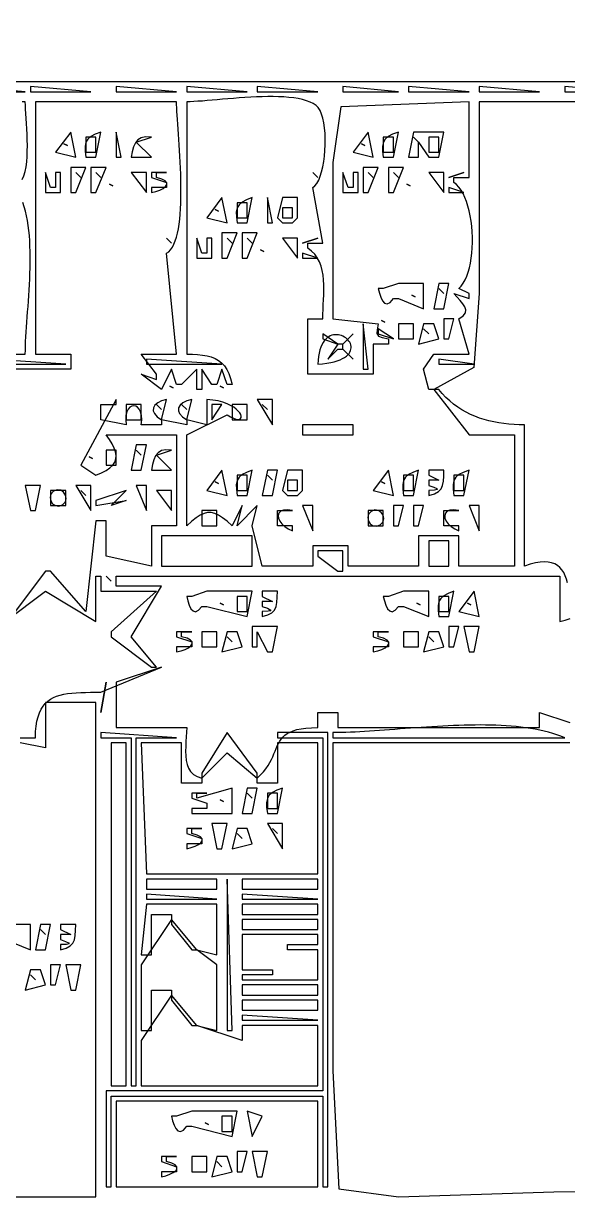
# Model space of a CAD drawing. Extents: x 0 to 1224, y 0 to 792.
# Drawn here: x 344.7 to 452.5, y 322.9 to 557.5 of the extents above; entities that cross this region are included whole.
import ezdxf

# ---------------------------------------------------------------- set-up
doc = ezdxf.new("R2010")
doc.units = 0
doc.layers.add('C7', color=7, linetype='CONTINUOUS')

msp = doc.modelspace()

# ---------------------------------------------------------------- linework, layer by layer
at = {"layer": 'C7'}
for points in [[(49, 773), (49, 134), (245, 134), (245, 215), (269, 214), (269, 322), (93, 322), (91, 415), (61, 415), (61, 498), (93, 498), (93, 546), (427, 546), (513, 546)], [(333, 545), (333, 544), (345, 544), (333, 545)], [(346, 545), (346, 544), (358, 544), (346, 545)], [(363, 545), (363, 544), (375, 544), (363, 545)], [(377, 545), (377, 544), (389, 544), (377, 545)], [(391, 545), (391, 544), (403, 544), (391, 545)], [(408, 545), (408, 544), (419, 544), (408, 545)], [(421, 545), (421, 544), (433, 544), (421, 545)], [(435, 545), (435, 544), (447, 544), (435, 545)], [(452, 545), (452, 544), (464, 544), (452, 545)], [(580, 542), (435, 542), (435, 504), (433.972229, 489.317902), (426, 485), (425, 485), (424, 489), (426, 492), (433, 492), (431, 499), (431.8469, 499.5948), (432.2807, 500.1775), (432.3689, 500.7584), (432.1795, 501.3479), (431.7801, 501.9564), (431.2386, 502.5943), (430.6226, 503.272), (430, 504), (433, 503), (433, 504), (431, 505), (431.4544, 505.4683), (431.8657, 506.0354), (432.2341, 506.6923), (432.5599, 507.4303), (432.8433, 508.2405), (433.0846, 509.1141), (433.2839, 510.0422), (433.4417, 511.016), (433.5581, 512.0267), (433.6333, 513.0654), (433.6677, 514.1233), (433.6615, 515.1916), (433.6149, 516.2613), (433.5282, 517.3238), (433.4017, 518.3701), (433.2355, 519.3913), (433.03, 520.3788), (432.7855, 521.3236), (432.502, 522.2168), (432.18, 523.0498), (431.8197, 523.8135), (431.4212, 524.4992), (430.985, 525.0981), (430.5111, 525.6013), (430, 526), (430, 527), (433, 527), (433, 542), (407.603394, 540.972229), (406, 530), (406, 499), (415, 498), (414.7496, 496.817), (414.7428, 496.0565), (415.0612, 495.5874), (415.7863, 495.2789), (417, 495), (417, 494), (414, 494), (414, 488), (401, 488), (401, 499), (404, 499), (404.0146, 499.9077), (404.0515, 500.8467), (404.1002, 501.8094), (404.15, 502.7879), (404.1905, 503.7748), (404.211, 504.7625), (404.2011, 505.7432), (404.1501, 506.7094), (404.0476, 507.6534), (403.8829, 508.5676), (403.6456, 509.4444), (403.3251, 510.2761), (402.9108, 511.0552), (402.3923, 511.7739), (401.7588, 512.4247), (401, 513), (401, 514), (404, 514), (402, 525), (402.4328, 525.3357), (402.8274, 525.8358), (403.1828, 526.4816), (403.4978, 527.2543), (403.7714, 528.135), (404.0026, 529.1049), (404.1904, 530.1452), (404.3335, 531.2372), (404.4311, 532.3619), (404.482, 533.5007), (404.4852, 534.6347), (404.4397, 535.7451), (404.3443, 536.8131), (404.198, 537.8199), (403.9998, 538.7467), (403.7486, 539.5746), (403.4434, 540.285), (403.083, 540.8589), (402.6666, 541.2777), (402.1113, 541.6381), (401.4743, 541.95), (400.7617, 542.2163), (399.9795, 542.4396), (399.1341, 542.6226), (398.2315, 542.7681), (397.2779, 542.8789), (396.2795, 542.9576), (395.2425, 543.007), (394.1731, 543.0299), (393.0773, 543.0289), (391.9613, 543.0068), (390.8314, 542.9663), (389.6937, 542.9101), (388.5544, 542.8411), (387.4196, 542.7618), (386.2955, 542.6751), (385.1883, 542.5838), (384.1041, 542.4904), (383.0491, 542.3978), (382.0295, 542.3086), (381.0514, 542.2257), (380.121, 542.1517), (379.2445, 542.0894), (378.4281, 542.0415), (377.6778, 542.0108), (377, 542), (377, 492), (378.1255, 491.9741), (379.1743, 491.9167), (380.1476, 491.8164), (381.0465, 491.6623), (381.8725, 491.4429), (382.6266, 491.1473), (383.3102, 490.7641), (383.9244, 490.2821), (384.4706, 489.6903), (384.9501, 488.9773), (385.3639, 488.1321), (385.7135, 487.1434), (386, 486), (385, 486), (384, 489), (383, 486), (382, 486), (380, 489), (380, 485), (379, 485), (379, 489), (376, 486), (375, 486), (374, 489), (372, 485), (368, 488), (371, 487), (371, 488), (368, 492), (375, 492), (373, 512), (373.4287, 512.2977), (373.8158, 512.6942), (374.1629, 513.1835), (374.4719, 513.7598), (374.7446, 514.4172), (374.9828, 515.1498), (375.1883, 515.9519), (375.3629, 516.8176), (375.5085, 517.741), (375.6268, 518.7162), (375.7198, 519.7374), (375.7891, 520.7988), (375.8366, 521.8945), (375.8641, 523.0187), (375.8734, 524.1654), (375.8664, 525.3289), (375.8448, 526.5033), (375.8105, 527.6827), (375.7652, 528.8614), (375.7109, 530.0333), (375.6492, 531.1928), (375.5821, 532.3339), (375.5113, 533.4508), (375.4386, 534.5376), (375.3659, 535.5884), (375.2949, 536.5975), (375.2275, 537.559), (375.1655, 538.467), (375.1108, 539.3157), (375.065, 540.0991), (375.0301, 540.8116), (375.0078, 541.4471), (375, 542), (347, 542), (347, 492), (354, 492), (354, 489), (337, 489)], [(344.3927, 526.5752), (344.7039, 527.3314), (344.949, 528.1801), (345.1345, 529.1074), (345.2667, 530.0993), (345.3518, 531.1421), (345.3964, 532.2219), (345.4066, 533.3247), (345.3888, 534.4368), (345.3494, 535.5442), (345.2947, 536.633), (345.2311, 537.6895), (345.1648, 538.6996), (345.1022, 539.6496), (345.0496, 540.5256), (345.0134, 541.3137), (345, 542), (344.3893, 542.0101)], [(354, 536), (351, 532), (355, 531), (354, 536)], [(357, 531), (359, 531), (360, 536), (358.8519, 535.5726), (357.9911, 535.12), (357.389, 534.5998), (357.0172, 533.97), (356.8474, 533.1882), (356.8511, 532.2122), (357, 531)], [(357, 535), (357, 532), (359, 532), (359, 535), (357, 535)], [(363, 536), (363, 531), (364, 531), (363, 536)], [(366, 531), (370, 531), (367, 534), (370, 535), (368.866, 535.0624), (367.9871, 534.8794), (367.3227, 534.4714), (366.8323, 533.8591), (366.4754, 533.0627), (366.2114, 532.1028), (366, 531)], [(413, 536), (410, 532), (414, 531), (413, 536)], [(416, 531), (418, 531), (419, 536), (417.8519, 535.5726), (416.991, 535.12), (416.3889, 534.5998), (416.0172, 533.97), (415.8474, 533.1882), (415.8511, 532.2122), (416, 531)], [(416, 535), (416, 532), (418, 532), (418, 535), (416, 535)], [(422, 536), (421, 531), (422, 531), (423, 531), (423, 534), (425, 531), (427, 531), (428, 536), (422, 536)], [(422, 535), (423, 534), (422, 535)], [(425, 535), (425, 532), (427, 532), (427, 535), (425, 535)], [(352.666656, 533.666687), (353.333344, 533.333313), (352.666656, 533.666687)], [(411.666656, 533.666687), (412.333344, 533.333313), (411.666656, 533.666687)], [(349, 528), (349, 524), (352, 524), (352, 528), (351, 528), (351, 525), (350, 525), (349, 528)], [(354, 529), (354, 524), (355, 524), (357, 529), (354, 529)], [(355, 528), (356, 527), (355, 528)], [(358, 529), (358, 524), (359, 524), (361, 529), (358, 529)], [(359, 528), (360, 527), (359, 528)], [(366, 528), (369, 524), (369, 528), (368, 528), (366, 528)], [(370, 528), (370, 527), (373, 526), (373, 525), (370, 525), (370, 524), (370.8898, 524.2117), (371.6847, 524.4919), (372.3419, 524.8242), (372.8187, 525.1925), (373.0722, 525.5802), (373.0598, 525.9711), (372.7388, 526.3489), (372.0664, 526.6973), (371, 527), (371, 528), (373, 528), (370, 528)], [(402, 528), (403, 527), (402, 528)], [(408, 528), (408, 524), (411, 524), (411, 528), (410, 528), (410, 525), (409, 525), (408, 528)], [(412, 529), (412, 524), (413, 524), (415, 529), (412, 529)], [(413, 528), (414, 527), (413, 528)], [(417, 529), (417, 524), (418, 524), (420, 529), (417, 529)], [(418, 528), (419, 527), (418, 528)], [(425, 528), (428, 524), (428, 528), (427, 528), (425, 528)], [(429, 527), (432, 528), (429, 527)], [(361.666656, 525.666687), (362.333344, 525.333313), (361.666656, 525.666687)], [(420.666656, 525.666687), (421.333344, 525.333313), (420.666656, 525.666687)], [(384, 523), (381, 519), (385, 518), (384, 523)], [(387, 518), (389, 518), (390, 523), (388.8519, 522.5726), (387.991, 522.12), (387.3889, 521.5998), (387.0172, 520.9699), (386.8474, 520.1881), (386.8511, 519.2122), (387, 518)], [(393, 523), (393, 518), (394, 518), (393, 523)], [(396, 523), (395, 519), (396, 518), (398, 518), (399, 519), (399, 523), (396, 523)], [(429, 525), (429, 524), (432, 524), (429, 525)], [(337, 492), (345, 492), (345.0079, 492.8066), (345.0307, 493.6508), (345.0666, 494.53), (345.1137, 495.4417), (345.1703, 496.3833), (345.2346, 497.352), (345.305, 498.3454), (345.3795, 499.3609), (345.4564, 500.3958), (345.534, 501.4475), (345.6105, 502.5136), (345.6842, 503.5913), (345.7532, 504.678), (345.8158, 505.7713), (345.8702, 506.8684), (345.9147, 507.9668), (345.9474, 509.064), (345.9667, 510.1572), (345.9708, 511.2439), (345.9578, 512.3215), (345.9261, 513.3874), (345.8738, 514.439), (345.7991, 515.4738), (345.7004, 516.4891), (345.5759, 517.4823), (345.4237, 518.4509), (345.2422, 519.3922), (345.0295, 520.3036), (344.7838, 521.1826), (344.5035, 522.0265)], [(382.666656, 520.666687), (383.333344, 520.333313), (382.666656, 520.666687)], [(387, 522), (387, 519), (389, 519), (389, 522), (387, 522)], [(396, 521), (396, 519), (398, 519), (398, 521), (396, 521)], [(384, 516), (384, 511), (385, 511), (387, 516), (384, 516)], [(388, 516), (388, 511), (389, 511), (391, 516), (388, 516)], [(373, 515), (374, 514), (373, 515)], [(379, 515), (379, 511), (382, 511), (382, 515), (381, 515), (381, 512), (380, 512), (379, 515)], [(385, 515), (386, 514), (385, 515)], [(389, 515), (390, 514), (389, 515)], [(396, 515), (399, 511), (399, 515), (398, 515), (396, 515)], [(400, 514), (403, 515), (400, 514)], [(391.666656, 512.666687), (392.333344, 512.333313), (391.666656, 512.666687)], [(400, 512), (400, 511), (403, 511), (400, 512)], [(419, 506), (416, 505), (415, 505), (415.2117, 504.0964), (415.4904, 503.255), (415.8392, 502.5621), (416.2614, 502.1039), (416.7601, 501.9667), (417.3385, 502.2366), (418, 503), (419, 503), (424, 501), (424, 506), (419, 506)], [(427, 506), (426, 501), (427, 501), (428, 501), (429, 506), (427, 506)], [(427, 505), (428, 504), (427, 505)], [(421.666656, 503.666656), (422.333344, 503.333344), (421.666656, 503.666656)], [(412, 498), (412, 489), (413, 489), (412, 498)], [(415.666656, 498.666656), (416.333344, 498.333344), (415.666656, 498.666656)], [(419, 498), (419, 495), (420, 495), (421, 495), (422, 495), (422, 498), (421, 498), (419, 498)], [(424, 498), (423, 494), (427, 495), (426, 498), (424, 498)], [(428, 499), (428, 495), (429, 495), (430, 499), (428, 499)], [(403, 490), (403.9361, 490.0826), (404.7892, 490.1945), (405.5623, 490.3334), (406.2581, 490.4968), (406.8794, 490.6826), (407.429, 490.8883), (407.9098, 491.1118), (408.3245, 491.3507), (408.6761, 491.6027), (408.9672, 491.8656), (409.2008, 492.1369), (409.3796, 492.4145), (409.5065, 492.696), (409.5843, 492.979), (409.6157, 493.2614), (409.6037, 493.5408), (409.5509, 493.8149), (409.4604, 494.0814), (409.3348, 494.338), (409.1769, 494.5825), (408.9897, 494.8124), (408.7759, 495.0255), (408.5383, 495.2196), (408.2798, 495.3922), (408.0031, 495.5411), (407.7111, 495.6641), (407.4066, 495.7587), (407.0925, 495.8227), (406.7714, 495.8539), (406.4463, 495.8498), (406.12, 495.8082), (405.7953, 495.7269), (405.475, 495.6034), (405.1618, 495.4355), (404.8588, 495.2209), (404.5686, 494.9573), (404.294, 494.6424), (404.038, 494.2739), (403.8032, 493.8495), (403.5926, 493.3668), (403.4089, 492.8237), (403.255, 492.2177), (403.1336, 491.5466), (403.0477, 490.8082), (403, 490)], [(404, 496), (404, 495), (407, 494), (405, 491), (407, 493), (408, 493), (410, 491), (408, 493), (408, 494), (410, 496), (408, 494), (407, 494), (404, 496)], [(415, 497), (415, 496), (418, 495), (415, 497)], [(424, 497), (425, 496), (424, 497)], [(338, 491), (338, 490), (353, 490), (338, 491)], [(369, 491), (369, 490), (384, 490), (369, 491)], [(427, 491), (427, 490), (434, 490), (427, 491)], [(373.666656, 485.666656), (374.333344, 485.333344), (373.666656, 485.666656)], [(383.666656, 485.666656), (384.333344, 485.333344), (383.666656, 485.666656)], [(452.5223, 446.6671), (452.3203, 447.416), (452.0723, 448.0999), (451.7742, 448.7154), (451.4218, 449.2592), (451.0109, 449.7278), (450.5375, 450.1178), (449.9973, 450.4258), (449.3863, 450.6484), (448.7003, 450.7822), (447.9351, 450.8238), (447.0866, 450.7698), (446.1507, 450.6167), (445.1232, 450.3613), (444, 450), (444, 478), (442.9542, 478.0173), (441.9201, 478.0632), (440.8987, 478.1396), (439.8908, 478.2483), (438.8974, 478.3911), (437.9192, 478.5698), (436.9572, 478.7864), (436.0123, 479.0426), (435.0854, 479.3402), (434.1773, 479.6812), (433.2889, 480.0672), (432.4212, 480.5002), (431.5751, 480.982), (430.7513, 481.5144), (429.9509, 482.0993), (429.1746, 482.7385), (428.4235, 483.4337), (427.6983, 484.1869), (427, 485), (426, 485), (433, 476), (442, 476), (442, 450), (431, 450), (431, 456), (423, 456), (423, 450), (409, 450), (409, 454), (402, 454), (402, 450), (392, 450), (390, 458), (391, 462), (387, 458), (388, 462), (386, 458), (385.0065, 458.872), (384.1182, 459.5696), (383.3117, 460.0928), (382.5636, 460.4416), (381.8506, 460.616), (381.1493, 460.616), (380.4363, 460.4416), (379.6882, 460.0928), (378.8817, 459.5696), (377.9934, 458.872), (377, 458), (377, 476), (385, 480), (385.6752, 479.5797), (386.2603, 479.2938), (386.7538, 479.1299), (387.1542, 479.0756), (387.4602, 479.1186), (387.6702, 479.2464), (387.7827, 479.4467), (387.7963, 479.7072), (387.7096, 480.0153), (387.521, 480.3589), (387.2292, 480.7254), (386.8325, 481.1026), (386.3297, 481.4779), (385.7191, 481.8392), (384.9995, 482.1739), (384.1692, 482.4697), (383.2268, 482.7142), (382.1709, 482.8951), (381, 483), (381, 478), (377, 479), (378, 483), (377.0288, 482.7178), (376.2596, 482.3392), (375.7121, 481.8813), (375.4063, 481.3612), (375.3623, 480.7959), (375.5999, 480.2026), (376.1391, 479.5982), (377, 479), (377, 478), (372, 479), (373, 483), (372.0288, 482.7178), (371.2595, 482.3392), (370.712, 481.8813), (370.4063, 481.3612), (370.3622, 480.7959), (370.5999, 480.2026), (371.1391, 479.5982), (372, 479), (372, 478), (368, 478), (368.0882, 478.9987), (368.0369, 479.8438), (367.8691, 480.5353), (367.6083, 481.0731), (367.2776, 481.4572), (366.9004, 481.6877), (366.4999, 481.7645), (366.0994, 481.6877), (365.7222, 481.4572), (365.3915, 481.0731), (365.1307, 480.5353), (364.963, 479.8438), (364.9116, 478.9987), (365, 478), (360, 479), (360, 482), (363, 482), (363, 483), (356, 470), (359, 468), (360.1148, 468.4583), (361.0405, 468.9458), (361.7821, 469.465), (362.3444, 470.0185), (362.7328, 470.6091), (362.952, 471.2393), (363.0073, 471.9118), (362.9036, 472.6291), (362.646, 473.394), (362.2395, 474.209), (361.6891, 475.0768), (361, 476), (375, 476), (375, 458), (370, 458), (370, 450), (361, 452), (361, 459), (359, 459), (357, 441), (350, 449), (349, 449), (343, 441)], [(365, 482), (365, 479), (368, 479), (368, 482), (365, 482)], [(371, 482), (372, 481), (371, 482)], [(376, 482), (377, 481), (376, 482)], [(382, 482), (382, 479), (384, 482), (382, 482)], [(386, 482), (386, 479), (389, 479), (389, 482), (386, 482)], [(391, 483), (394, 478), (394, 483), (391, 483)], [(392, 482), (393, 481), (392, 482)], [(400, 478), (400, 476), (410, 476), (410, 478), (400, 478)], [(367, 474), (366, 469), (367, 469), (368, 469), (369, 474), (367, 474)], [(357.666656, 471.666656), (358.333344, 471.333344), (357.666656, 471.666656)], [(361, 473), (361, 470), (363, 470), (363, 473), (361, 473)], [(367, 473), (368, 472), (367, 473)], [(370, 469), (374, 469), (371, 472), (374, 473), (372.866, 473.0624), (371.9871, 472.8794), (371.3227, 472.4714), (370.8323, 471.859), (370.4754, 471.0626), (370.2114, 470.1028), (370, 469)], [(384, 469), (381, 465), (385, 464), (384, 469)], [(387, 464), (389, 464), (390, 469), (388.8519, 468.5726), (387.9911, 468.12), (387.389, 467.5998), (387.0172, 466.97), (386.8474, 466.1882), (386.8511, 465.2122), (387, 464)], [(387, 468), (387, 465), (389, 465), (389, 468), (387, 468)], [(393, 469), (392, 464), (393, 464), (394, 464), (395, 469), (393, 469)], [(393, 468), (394, 467), (393, 468)], [(397, 469), (396, 465), (397, 464), (399, 464), (400, 465), (400, 469), (397, 469)], [(397, 467), (397, 465), (399, 465), (399, 467), (397, 467)], [(417, 469), (414, 465), (418, 464), (417, 469)], [(420, 464), (422, 464), (423, 469), (421.8519, 468.5726), (420.9911, 468.12), (420.389, 467.5998), (420.0172, 466.97), (419.8474, 466.1882), (419.8511, 465.2122), (420, 464)], [(420, 468), (420, 465), (422, 465), (422, 468), (420, 468)], [(425, 469), (425, 468), (427, 467), (425, 467), (425, 466), (425.9978, 465.645), (426.5822, 465.3657), (426.6678, 465.1638), (426.1688, 465.0412), (425, 465), (425, 464), (426.1243, 464.3259), (426.919, 464.7538), (427.4426, 465.3001), (427.7538, 465.9814), (427.9113, 466.8141), (427.9738, 467.8148), (428, 469), (425, 469)], [(430, 464), (432, 464), (433, 469), (431.8519, 468.5726), (430.9911, 468.12), (430.389, 467.5998), (430.0172, 466.97), (429.8474, 466.1882), (429.8511, 465.2122), (430, 464)], [(430, 468), (430, 465), (432, 465), (432, 468), (430, 468)], [(345, 466), (346, 461), (347, 461), (348, 466), (345, 466)], [(350.6026, 464.843384), (350.0654, 464.2691), (349.8974, 463.6017), (350.0357, 462.9351), (350.4177, 462.3632), (350.9804, 461.9802), (351.6613, 461.88), (352.3974, 462.1566)], [(350, 465), (350, 462), (353, 462), (353, 465), (350, 465)], [(352.3973, 462.1566), (352.9344, 462.7307), (353.1024, 463.3981), (352.9641, 464.0647), (352.5822, 464.6366), (352.0194, 465.0197), (351.3386, 465.1199), (350.6026, 464.8434)], [(355, 466), (358, 461), (358, 466), (355, 466)], [(356, 465), (357, 464), (356, 465)], [(359, 463), (359, 462), (365, 463), (362, 462), (365, 465), (359, 463)], [(367, 466), (369, 461), (369, 466), (367, 466)], [(371, 465), (374, 461), (374, 465), (373, 465), (371, 465)], [(382.666656, 466.666656), (383.333344, 466.333344), (382.666656, 466.666656)], [(415.666656, 466.666656), (416.333344, 466.333344), (415.666656, 466.666656)], [(380, 461), (380, 458), (383, 458), (383, 461), (380, 461)], [(398, 457), (398, 458), (395, 458), (395, 461), (398, 461), (396.9802, 461.1463), (396.1988, 461.0889), (395.6444, 460.8617), (395.3055, 460.4985), (395.1704, 460.0334), (395.2279, 459.5002), (395.4663, 458.9328), (395.8742, 458.3651), (396.4401, 457.8312), (397.1525, 457.3648), (398, 457)], [(400, 462), (402, 457), (402, 462), (400, 462)], [(413.6026, 460.843384), (413.0654, 460.2691), (412.8974, 459.6017), (413.0357, 458.9351), (413.4177, 458.3632), (413.9804, 457.9802), (414.6613, 457.88), (415.3974, 458.1566)], [(413, 461), (413, 458), (416, 458), (416, 461), (413, 461)], [(415.3973, 458.1566), (415.9344, 458.7307), (416.1024, 459.3981), (415.9641, 460.0647), (415.5822, 460.6366), (415.0194, 461.0197), (414.3386, 461.1199), (413.6026, 460.8434)], [(418, 462), (418, 458), (419, 458), (420, 462), (418, 462)], [(422, 462), (422, 458), (423, 458), (424, 462), (422, 462)], [(431, 457), (431, 458), (428, 458), (428, 461), (431, 461), (429.9802, 461.1463), (429.1988, 461.0889), (428.6444, 460.8617), (428.3055, 460.4985), (428.1705, 460.0334), (428.2279, 459.5002), (428.4664, 458.9328), (428.8743, 458.3651), (429.4402, 457.8312), (430.1526, 457.3648), (431, 457)], [(433, 462), (435, 457), (435, 462), (433, 462)], [(372, 456), (372, 450), (390, 450), (390, 456), (372, 456)], [(425, 455), (425, 450), (429, 450), (429, 455), (425, 455)], [(403, 453), (403, 452), (407, 449), (408, 449), (408, 453), (403, 453)], [(341, 439), (349, 445), (359, 439), (359, 448), (360, 448), (360, 445), (371, 445), (362, 437), (362, 436), (370, 430), (371, 430), (366, 436), (372, 446), (363, 446), (363, 448), (451, 448), (451, 439), (452.0622, 439.2999), (453.0545, 439.6301)], [(361, 448), (362, 447), (361, 448)], [(381, 445), (378, 444), (377, 444), (377.2117, 443.0964), (377.4904, 442.2551), (377.8392, 441.5622), (378.2614, 441.104), (378.7601, 440.9667), (379.3385, 441.2366), (380, 442), (381, 442), (389, 440), (390, 445), (381, 445)], [(387, 444), (387, 441), (389, 441), (389, 444), (387, 444)], [(392, 445), (392, 444), (394, 443), (392, 443), (392, 442), (392.9978, 441.645), (393.5822, 441.3657), (393.6677, 441.1638), (393.1688, 441.0412), (392, 441), (392, 440), (393.1243, 440.3259), (393.919, 440.7538), (394.4426, 441.3001), (394.7538, 441.9814), (394.9113, 442.8141), (394.9738, 443.8148), (395, 445), (392, 445)], [(420, 445), (417, 444), (416, 444), (416.2117, 443.0964), (416.4904, 442.2551), (416.8392, 441.5622), (417.2614, 441.104), (417.7601, 440.9667), (418.3385, 441.2366), (419, 442), (420, 442), (425, 440), (425, 445), (420, 445)], [(427, 440), (429, 440), (430, 445), (428.8519, 444.5726), (427.9911, 444.12), (427.389, 443.5998), (427.0172, 442.97), (426.8474, 442.1882), (426.8511, 441.2122), (427, 440)], [(427, 444), (427, 441), (429, 441), (429, 444), (427, 444)], [(434, 445), (431, 441), (435, 440), (434, 445)], [(383.666656, 442.666656), (384.333344, 442.333344), (383.666656, 442.666656)], [(422.666656, 442.666656), (423.333344, 442.333344), (422.666656, 442.666656)], [(432.666656, 442.666656), (433.333344, 442.333344), (432.666656, 442.666656)], [(375, 437), (375, 436), (378, 435), (378, 434), (375, 434), (375, 433), (375.8898, 433.2117), (376.6847, 433.4919), (377.3419, 433.8242), (377.8186, 434.1924), (378.0722, 434.5801), (378.0599, 434.9711), (377.7389, 435.3489), (377.0665, 435.6973), (376, 436), (376, 437), (378, 437), (375, 437)], [(380, 437), (380, 434), (381, 434), (382, 434), (383, 434), (383, 437), (382, 437), (380, 437)], [(385, 437), (384, 433), (388, 434), (387, 437), (385, 437)], [(390, 438), (390, 434), (391, 434), (391, 437), (393, 433), (394, 433), (395, 438), (390, 438)], [(414, 437), (414, 436), (417, 435), (417, 434), (414, 434), (414, 433), (414.8898, 433.2117), (415.6847, 433.4919), (416.3419, 433.8242), (416.8186, 434.1924), (417.0722, 434.5801), (417.0599, 434.9711), (416.7389, 435.3489), (416.0665, 435.6973), (415, 436), (415, 437), (417, 437), (414, 437)], [(420, 437), (420, 434), (421, 434), (422, 434), (423, 434), (423, 437), (422, 437), (420, 437)], [(425, 437), (424, 433), (428, 434), (427, 437), (425, 437)], [(429, 438), (429, 434), (430, 434), (431, 438), (429, 438)], [(432, 438), (433, 433), (434, 433), (435, 438), (432, 438)], [(385, 436), (386, 435), (385, 436)], [(425, 436), (426, 435), (425, 436)], [(344, 416), (347, 416), (347.0447, 417.1964), (347.1486, 418.282), (347.3106, 419.2619), (347.5297, 420.1416), (347.8047, 420.9265), (348.1345, 421.6221), (348.5182, 422.2336), (348.9546, 422.7666), (349.4426, 423.2263), (349.9813, 423.6183), (350.5694, 423.9479), (351.206, 424.2205), (351.8899, 424.4415), (352.6202, 424.6163), (353.3956, 424.7503), (354.2153, 424.8489), (355.0779, 424.9176), (355.9826, 424.9616), (356.9283, 424.9865), (357.9137, 424.9976), (358.938, 425.0003), (360, 425), (372, 430), (363, 427), (363, 418), (377, 418), (376.9782, 417.1062), (376.926, 416.1746), (376.8632, 415.2209), (376.8095, 414.2614), (376.7848, 413.312), (376.8087, 412.3886), (376.9011, 411.5073), (377.0817, 410.6841), (377.3703, 409.9351), (377.7867, 409.2761), (378.3506, 408.7233), (379.0817, 408.2925), (380, 408), (380, 407), (376, 407), (376, 415), (368, 415), (369, 389), (403, 389), (403, 415), (395, 415), (395, 407), (391, 407), (391, 408), (391.6642, 408.6235), (392.2357, 409.2446), (392.7251, 409.8613), (393.1431, 410.4714), (393.5005, 411.0727), (393.8079, 411.6631), (394.076, 412.2406), (394.3156, 412.8029), (394.5373, 413.3479), (394.7518, 413.8735), (394.97, 414.3776), (395.2024, 414.858), (395.4597, 415.3126), (395.7527, 415.7392), (396.0921, 416.1358), (396.4886, 416.5002), (396.9529, 416.8302), (397.4956, 417.1238), (398.1276, 417.3787), (398.8595, 417.593), (399.7019, 417.7644), (400.6657, 417.8907), (401.7615, 417.97), (403, 418), (403, 421), (407, 421), (407, 418), (447, 418), (447, 421), (453, 419)], [(361, 427), (360, 421), (361, 427)], [(230, 325), (359, 325), (359, 423), (349, 423), (349, 414), (344, 415)], [(406, 417), (406, 416), (452, 416), (451.2257, 416.3076), (450.4276, 416.5915), (449.6068, 416.8524), (448.7641, 417.0911), (447.9007, 417.3083), (447.0175, 417.5047), (446.1154, 417.6812), (445.1956, 417.8384), (444.2589, 417.9772), (443.3063, 418.0982), (442.339, 418.2023), (441.3577, 418.2902), (440.3637, 418.3626), (439.3577, 418.4202), (438.3409, 418.464), (437.3142, 418.4945), (436.2786, 418.5126), (435.2351, 418.519), (434.1847, 418.5144), (433.1284, 418.4996), (432.0672, 418.4754), (431.002, 418.4426), (429.9339, 418.4017), (428.8639, 418.3537), (427.7929, 418.2993), (426.722, 418.2392), (425.6521, 418.1742), (424.5842, 418.105), (423.5194, 418.0324), (422.4585, 417.9571), (421.4027, 417.88), (420.3529, 417.8016), (419.31, 417.7229), (418.2752, 417.6445), (417.2493, 417.5672), (416.2334, 417.4918), (415.2284, 417.419), (414.2354, 417.3496), (413.2553, 417.2842), (412.2892, 417.2237), (411.338, 417.1689), (410.4028, 417.1204), (409.4844, 417.079), (408.5839, 417.0456), (407.7024, 417.0207), (406.8407, 417.0053), (406, 417)], [(360, 417), (360, 416), (366, 416), (366, 347), (367, 347), (367, 416), (375, 416), (360, 417)], [(395, 417), (395, 416), (404, 416), (404, 346), (361, 346), (361, 327), (362, 327), (362, 345), (404, 345), (404, 327), (405, 327), (405, 417), (395, 417)], [(385, 417), (380, 409), (380, 408), (385, 413), (391, 408), (391, 409), (385, 417)], [(362, 415), (362, 347), (365, 347), (365, 415), (362, 415)], [(453, 415), (406, 415), (406, 350), (407.179016, 326.603394), (419, 325), (449.804016, 326.030853), (493.919739, 326.285492)], [(378, 405), (378, 404), (381, 403), (381, 402), (378, 402), (378, 401), (386, 401), (386, 406), (379, 404), (379, 405), (381, 405), (378, 405)], [(389, 406), (388, 401), (389, 401), (390, 401), (391, 406), (389, 406)], [(393, 401), (395, 401), (396, 406), (394.8519, 405.5726), (393.9911, 405.12), (393.389, 404.5998), (393.0172, 403.97), (392.8474, 403.1882), (392.8511, 402.2122), (393, 401)], [(383.666656, 403.666656), (384.333344, 403.333344), (383.666656, 403.666656)], [(389, 405), (390, 404), (389, 405)], [(393, 405), (393, 402), (395, 402), (395, 405), (393, 405)], [(382, 399), (383, 394), (384, 394), (385, 399), (382, 399)], [(393, 399), (396, 394), (396, 399), (393, 399)], [(377, 398), (377, 397), (380, 396), (380, 395), (377, 395), (377, 394), (377.8898, 394.2116), (378.6847, 394.4918), (379.3419, 394.8242), (379.8186, 395.1924), (380.0722, 395.5802), (380.0599, 395.9711), (379.7389, 396.3489), (379.0665, 396.6973), (378, 397), (378, 398), (380, 398), (377, 398)], [(387, 398), (386, 394), (390, 395), (389, 398), (387, 398)], [(387, 397), (388, 396), (387, 397)], [(394, 398), (395, 397), (394, 398)], [(369, 388), (369, 386), (383, 386), (383, 388), (369, 388)], [(385, 388), (385, 358), (386, 358), (385, 388)], [(388, 388), (388, 386), (403, 386), (403, 388), (388, 388)], [(369, 385), (369, 384), (383, 384), (369, 385)], [(388, 385), (388, 384), (403, 384), (388, 385)], [(369, 383), (368, 373), (370, 373), (370, 381), (374, 381), (374, 380), (368, 371), (368, 358), (370, 358), (370, 366), (374, 366), (374, 365), (368, 356), (368, 347), (403, 347), (403, 359), (388, 359), (388, 356), (379, 359), (383, 358), (383, 371), (379, 374), (383, 373), (383, 383), (369, 383)], [(388, 383), (388, 381), (403, 381), (403, 383), (388, 383)], [(374, 380), (374, 379), (378, 374), (379, 374), (374, 380)], [(388, 380), (388, 378), (403, 378), (403, 380), (388, 380)], [(341, 379), (338, 378), (337, 378), (337.2117, 377.0964), (337.4904, 376.2551), (337.8392, 375.5622), (338.2614, 375.104), (338.7601, 374.9667), (339.3385, 375.2366), (340, 376), (341, 376), (346, 374), (346, 379), (341, 379)], [(348, 379), (347, 374), (348, 374), (349, 374), (350, 379), (348, 379)], [(348, 378), (349, 377), (348, 378)], [(352, 379), (352, 378), (354, 377), (352, 377), (352, 376), (352.9978, 375.645), (353.5823, 375.3657), (353.6678, 375.1638), (353.1689, 375.0412), (352, 375), (352, 374), (353.1243, 374.3259), (353.919, 374.7538), (354.4426, 375.3001), (354.7538, 375.9814), (354.9113, 376.8141), (354.9738, 377.8148), (355, 379), (352, 379)], [(388, 377), (388, 370), (394, 370), (394, 369), (388, 369), (388, 368), (403, 368), (403, 374), (397, 374), (397, 375), (403, 375), (403, 377), (388, 377)], [(350, 371), (350, 367), (351, 367), (352, 371), (350, 371)], [(353, 371), (354, 366), (355, 366), (356, 371), (353, 371)], [(346, 370), (345, 366), (349, 367), (348, 370), (346, 370)], [(346, 369), (347, 368), (346, 369)], [(388, 367), (388, 365), (403, 365), (403, 367), (388, 367)], [(374, 365), (374, 364), (378, 359), (379, 359), (374, 365)], [(388, 364), (388, 362), (403, 362), (403, 364), (388, 364)], [(388, 361), (388, 360), (403, 360), (388, 361)], [(363, 344), (363, 327), (403, 327), (403, 344), (363, 344)], [(378, 342), (375, 341), (374, 341), (374.2117, 340.0964), (374.4904, 339.2551), (374.8392, 338.5622), (375.2614, 338.104), (375.7601, 337.9667), (376.3385, 338.2366), (377, 339), (378, 339), (386, 337), (387, 342), (378, 342)], [(384, 341), (384, 338), (386, 338), (386, 341), (384, 341)], [(389, 342), (390, 337), (392, 341), (389, 342)], [(380.666656, 339.666656), (381.333344, 339.333344), (380.666656, 339.666656)], [(387, 334), (387, 330), (388, 330), (389, 334), (387, 334)], [(390, 334), (391, 329), (392, 329), (393, 334), (390, 334)], [(372, 333), (372, 332), (375, 331), (375, 330), (372, 330), (372, 329), (372.8898, 329.2116), (373.6847, 329.4918), (374.3419, 329.8242), (374.8187, 330.1924), (375.0723, 330.5802), (375.0599, 330.9711), (374.7389, 331.3489), (374.0665, 331.6973), (373, 332), (373, 333), (375, 333), (372, 333)], [(378, 333), (378, 330), (379, 330), (380, 330), (381, 330), (381, 333), (380, 333), (378, 333)], [(383, 333), (382, 329), (386, 330), (385, 333), (383, 333)], [(383, 332), (384, 331), (383, 332)]]:
    msp.add_lwpolyline(points, dxfattribs=at)

doc.saveas('drawing.dxf')
